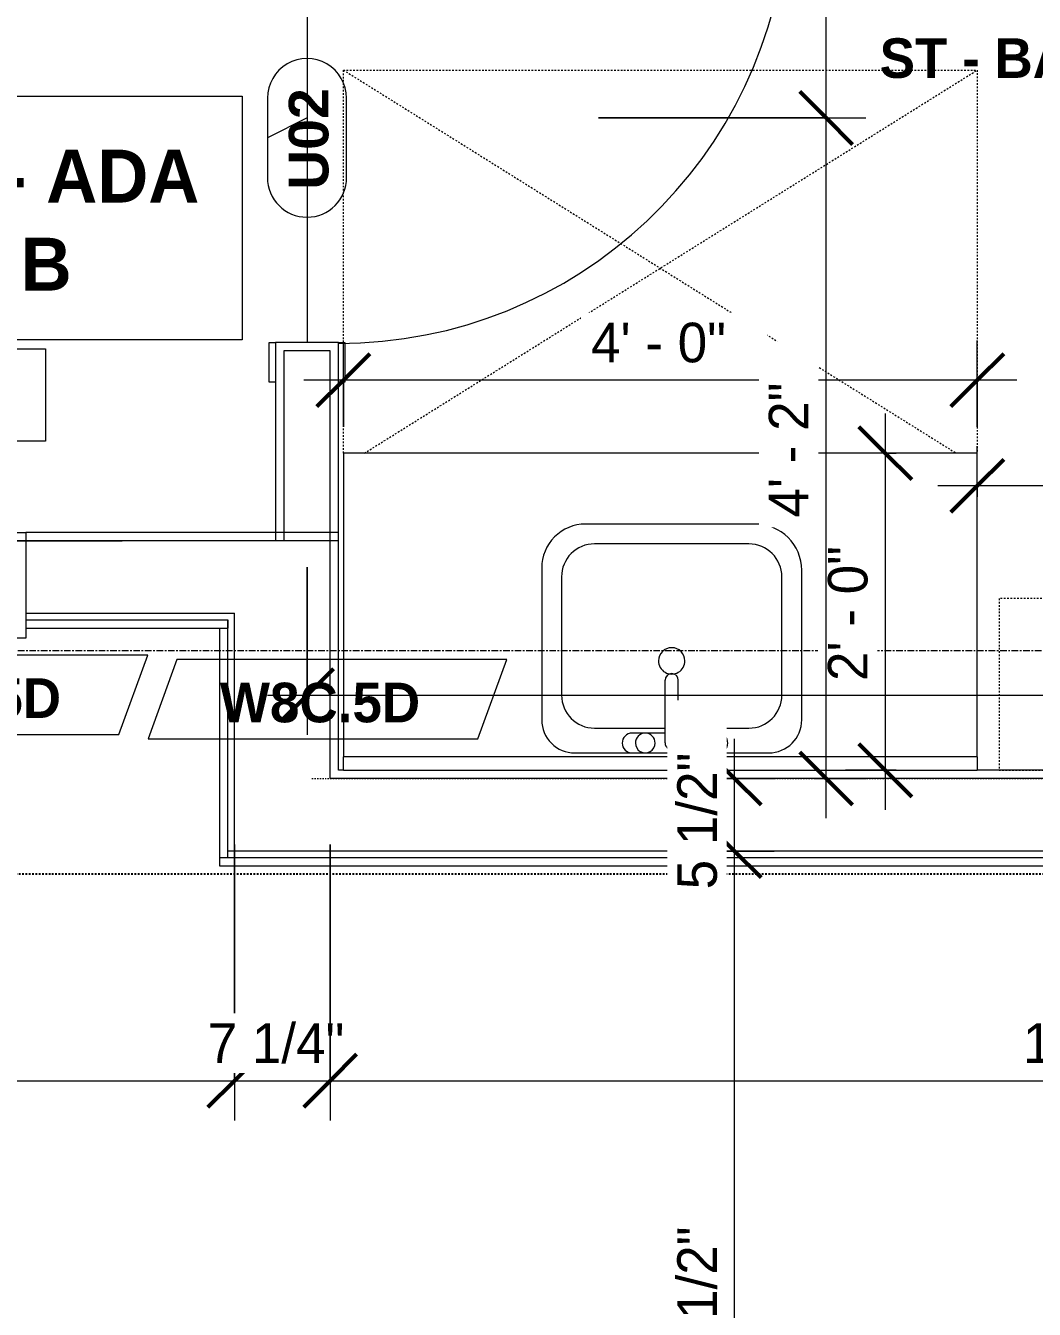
# Model space of a CAD drawing. Header units: inches. Extents: x -4058 to -1781, y 9814 to 12264.
# Drawn here: x -2668.4 to -2592.1, y 10417.4 to 10514.5 of the extents above; entities that cross this region are included whole.
import ezdxf

# ---------------------------------------------------------------- set-up
doc = ezdxf.new("R2010")
doc.units = ezdxf.units.IN
doc.header["$MEASUREMENT"] = 0
for name, pattern in [('Dash', [0.25, 0.125, -0.125]), ('Dash 3_32_', [0.1875, 0.09375, -0.09375]), ('Dash_2_', [0.25, 0.125, -0.125]), ('Grid Line 1_2_', [0.875, 0.5, -0.125, 0.125, -0.125])]:
    doc.linetypes.add(name, pattern=pattern)
for name, color, linetype, lineweight in [('0-1', 7, 'Continuous', 5), ('0-3', 8, 'Continuous', 9), ('A-ANNO-DIMS', 211, 'Continuous', 9), ('A-ANNO-DIMS-32', 211, 'Continuous', 9), ('A-AREA-IDEN', 2, 'Continuous', 9), ('A-DETL-1', 90, 'Dash 3_32_', 9), ('A-DOOR-1', 7, 'Continuous', 9), ('A-DOOR-2', 31, 'Continuous', 9), ('A-DOOR-FRAM-1', 7, 'Continuous', 9), ('A-DOOR-IDEN', 31, 'Continuous', 9), ('A-FLOR-2', 192, 'Continuous', 9), ('A-GENM', 5, 'Continuous', 9), ('A-GENM-2', 147, 'Dash', 9), ('A-WALL-1', 7, 'Continuous', 9), ('A-WALL-2', 113, 'Continuous', 9), ('A-WALL-IDEN', 211, 'Continuous', 9), ('I-WALL-3', 7, 'Continuous', 9), ('P-SANR-FIXT', 6, 'Continuous', 9), ('Q-CASE', 31, 'Continuous', 9), ('Q-CASE-1', 31, 'Dash', 9), ('S-GRID-1', 1, 'Grid Line 1_2_', 9)]:
    doc.layers.add(name, color=color, linetype=linetype, lineweight=lineweight)
doc.layers.add('0-4', color=250, linetype='Dash_2_')
doc.styles.add('Arial_B', font='arialbd.ttf', dxfattribs={"height": 3})
doc.styles.add('Century Gothic', font='ufonts.com_century-gothic.ttf', dxfattribs={"height": 3})
doc.styles.add('Century Gothic_B', font='GOTHICB.TTF', dxfattribs={"height": 3})
doc.styles.add('Century Gothic_B_1', font='GOTHICB.TTF', dxfattribs={"height": 4})
doc.dimstyles.new('MARKETING_DIMENSION', dxfattribs={"dimscale": 12, "dimtxt": 3.132505, "dimasz": 0.333333, "dimexe": 0.25, "dimexo": 0.166667, "dimgap": 0.041667, "dimtad": 1, "dimdec": 4, "dimrnd": 0.0625, "dimzin": 3, "dimdsep": 46, "dimlunit": 4, "dimtxsty": 'Century Gothic', "dimblk1": 'OBLIQUE', "dimblk2": 'OBLIQUE', "dimsah": 1, "dimcen": 0.09, "dimdle": 0.25, "dimazin": 0, "dimtfac": 1, "dimtdec": 4, "dimtix": 1, "dimtmove": 0, "dimatfit": 3, "dimfxl": 1, "dimtvp": 1, "dimtfill": 1, "dimfrac": 2, "dimtolj": 1, "dimtzin": 0, "dimarcsym": 2})
doc.dimstyles.new('THE_DIMENSION_STRING_1', dxfattribs={"dimscale": 12, "dimtxt": 3.132505, "dimasz": 0.333333, "dimexe": 0.25, "dimexo": 0.166667, "dimgap": 0.041667, "dimtad": 1, "dimdec": 4, "dimrnd": 0.0625, "dimzin": 3, "dimdsep": 46, "dimlunit": 4, "dimtxsty": 'Century Gothic', "dimblk1": 'OBLIQUE', "dimblk2": 'OBLIQUE', "dimsah": 1, "dimcen": 0.09, "dimdle": 0.25, "dimazin": 0, "dimtfac": 1, "dimtdec": 4, "dimtix": 1, "dimtmove": 1, "dimatfit": 3, "dimfxl": 1, "dimtvp": 1, "dimtfill": 1, "dimfrac": 2, "dimtolj": 1, "dimtzin": 0, "dimarcsym": 2})
doc.dimstyles.new('THE_DIMENSION_STRING_4', dxfattribs={"dimscale": 12, "dimtxt": 3.132505, "dimasz": 0.333333, "dimexe": 0.25, "dimexo": 0.166667, "dimgap": 0.041667, "dimtad": 1, "dimdec": 4, "dimrnd": 0.0625, "dimzin": 3, "dimdsep": 46, "dimlunit": 4, "dimtxsty": 'Century Gothic', "dimblk1": 'OBLIQUE', "dimblk2": 'OBLIQUE', "dimsah": 1, "dimcen": 0.09, "dimdle": 0.25, "dimazin": 0, "dimtfac": 1, "dimtdec": 4, "dimtix": 1, "dimtmove": 0, "dimatfit": 3, "dimfxl": 1, "dimtvp": 1, "dimtfill": 1, "dimfrac": 2, "dimtolj": 1, "dimtzin": 0, "dimarcsym": 2})
doc.dimstyles.new('THE_DIMENSION_STRING_5', dxfattribs={"dimscale": 12, "dimtxt": 3.132505, "dimasz": 0.333333, "dimexe": 0.25, "dimexo": 0.166667, "dimgap": 0.041667, "dimtad": 1, "dimdec": 4, "dimrnd": 0.0625, "dimzin": 3, "dimdsep": 46, "dimlunit": 4, "dimtxsty": 'Century Gothic', "dimblk1": 'OBLIQUE', "dimblk2": 'OBLIQUE', "dimsah": 1, "dimcen": 0.09, "dimdle": 0.25, "dimazin": 0, "dimtfac": 1, "dimtdec": 4, "dimtix": 1, "dimtmove": 0, "dimatfit": 3, "dimfxl": 1, "dimtvp": 1, "dimtfill": 1, "dimfrac": 2, "dimtolj": 1, "dimtzin": 0, "dimarcsym": 2})

# ---------------------------------------------------------------- blocks, each defined once
blk = doc.blocks.new('HOLLOW METAL - UNIT DOOR-2191977-UNIT PLANS - 2ND FLOOR')
at = {"layer": 'A-DOOR-1'}
for p, q in [((16.25, -3.875), (18, -3.875)), ((16.25, -39.875), (16.25, -3.875)), ((18, -3.875), (18, -39.875)), ((18, -39.875), (16.25, -39.875))]:
    blk.add_line(p, q, dxfattribs=at)
blk.add_arc((18, -3.875), 36, 180, 270, dxfattribs=at)
at = {"layer": 'A-DOOR-FRAM-1'}
for p, q in [((-20, 4.125), (-18, 4.125)), ((-20, -3.875), (-20, 4.125)), ((-18, 4.125), (-18, 2.1875)), ((18, 4.125), (20, 4.125)), ((18, 2.1875), (18, 4.125)), ((20, 4.125), (20, -3.875)), ((-18, 2.1875), (-17.375, 2.1875)), ((-17.375, 2.1875), (-17.375, -1.9375)), ((17.375, 2.1875), (18, 2.1875)), ((17.375, -1.9375), (17.375, 2.1875)), ((-18, -1.9375), (-18, -3.875)), ((-17.375, -1.9375), (-18, -1.9375)), ((18, -1.9375), (17.375, -1.9375)), ((18, -3.875), (18, -1.9375)), ((-18, -3.875), (-20, -3.875)), ((20, -3.875), (18, -3.875))]:
    blk.add_line(p, q, dxfattribs=at)
blk = doc.blocks.new('CTR - 1st Phase - Common Walls_rvt-1-UNIT PLANS - 2ND FLOOR')
at = {"layer": 'A-WALL-1'}
for p, q in [((-2668.411, 10475.539), (-2653.749, 10475.539)), ((-2653.749, 10475.539), (-2652.624, 10475.539)), ((-2652.624, 10475.539), (-2645.374, 10475.539)), ((-2645.374, 10457.539), (-2645.374, 10475.539)), ((-2668.411, 10470.039), (-2653.749, 10470.039)), ((-2653.749, 10470.039), (-2653.124, 10470.039)), ((-2653.124, 10470.039), (-2652.624, 10470.039)), ((-2652.624, 10452.039), (-2652.624, 10470.039)), ((-2668.411, 10469.539), (-2653.749, 10469.539)), ((-2653.749, 10469.539), (-2653.124, 10469.539)), ((-2653.749, 10468.914), (-2653.124, 10468.914)), ((-2653.124, 10469.539), (-2653.124, 10468.914)), ((-2653.124, 10468.914), (-2653.124, 10469.539)), ((-2653.124, 10452.039), (-2653.124, 10468.914)), ((-2644.749, 10457.539), (-2645.374, 10457.539)), ((-2516.936, 10457.539), (-2644.749, 10457.539)), ((-2653.124, 10451.539), (-2653.749, 10451.539)), ((-2652.624, 10452.039), (-2653.124, 10452.039)), ((-2653.124, 10451.539), (-2653.124, 10452.039)), ((-2653.124, 10451.539), (-2653.124, 10452.039)), ((-2644.749, 10451.539), (-2653.124, 10451.539)), ((-2645.374, 10452.039), (-2652.624, 10452.039)), ((-2644.749, 10452.039), (-2645.374, 10452.039)), ((-2509.934, 10452.039), (-2644.749, 10452.039)), ((-2510.434, 10451.539), (-2644.749, 10451.539))]:
    blk.add_line(p, q, dxfattribs=at)
at = {"layer": 'I-WALL-3'}
for p, q in [((-2653.749, 10476.164), (-2668.411, 10476.164)), ((-2645.374, 10476.164), (-2653.749, 10476.164)), ((-2644.749, 10476.164), (-2645.374, 10476.164)), ((-2644.749, 10458.164), (-2644.749, 10476.164)), ((-2668.411, 10468.914), (-2653.749, 10468.914)), ((-2653.749, 10468.914), (-2653.749, 10451.539)), ((-2644.374, 10458.164), (-2644.749, 10458.164)), ((-2556.061, 10458.164), (-2596.374, 10458.164)), ((-2653.749, 10451.539), (-2653.749, 10450.914)), ((-2653.749, 10450.914), (-2644.749, 10450.914)), ((-2644.749, 10450.914), (-2511.059, 10450.914))]:
    blk.add_line(p, q, dxfattribs=at)
at = {"layer": '0-3', "rotation": 180}
blk.add_blockref('HOLLOW METAL - UNIT DOOR-2191977-UNIT PLANS - 2ND FLOOR', (-2688.411, 10472.289), dxfattribs=at)
blk = doc.blocks.new('M_Sink Vanity-Square - 500 x 440mm-1352614-UNIT PLANS - 2ND FLOOR')
at = {"layer": 'P-SANR-FIXT'}
for p, q in [((7.96, 7.092), (-6.725, 7.092)), ((3.618, 7.092), (-2.882, 7.092)), ((0.118, 6.329), (0.118, 1.59)), ((1.118, 6.329), (1.118, 1.59)), ((0.118, 5.217), (-5.225, 5.217)), ((-2.882, 5.592), (0.118, 5.592)), ((1.118, 5.592), (3.618, 5.592)), ((6.46, 5.217), (1.118, 5.217)), ((-9.225, 4.592), (-9.225, -6.73)), ((10.46, -6.91), (10.46, 4.592)), ((-7.725, 2.717), (-7.725, -6.23)), ((8.96, -6.23), (8.96, 2.717)), ((-5.225, -8.73), (6.46, -8.73)), ((-5.725, -10.23), (7.139, -10.23))]:
    blk.add_line(p, q, dxfattribs=at)
for centre, radius, start, end in [((-6.725, 4.592), 2.5, 90, 180), ((-2.882, 6.342), 0.75, 90, 270), ((-1.882, 6.342), 0.75, 360, 180), ((0.618, 6.329), 0.5, 360, 180), ((2.618, 6.342), 0.75, 360, 180), ((3.618, 6.342), 0.75, 270, 90), ((7.96, 4.592), 2.5, 360, 90), ((-1.882, 6.342), 0.75, 180, 0), ((2.618, 6.342), 0.75, 180, 360), ((-5.225, 2.717), 2.5, 90, 180), ((6.46, 2.717), 2.5, 0, 90), ((0.618, 0.125), 1, 360, 180), ((0.618, 1.59), 0.5, 180, 0), ((0.618, 0.125), 1, 180, 0), ((-5.725, -6.73), 3.5, 180, 270), ((-5.225, -6.23), 2.5, 180, 270), ((6.46, -6.23), 2.5, 270, 0), ((7.139, -6.91), 3.321, 270, 0)]:
    blk.add_arc(centre, radius, start, end, dxfattribs=at)
blk = doc.blocks.new('Bath Vanity - Bath Vanity 48_-V38-UNIT PLANS - 2ND FLOOR')
at = {"layer": 'Q-CASE'}
for p, q in [((-23.262, -1.005), (-23.262, -24)), ((24.738, -24), (24.738, -1.005)), ((-23.262, -24), (24.738, -24))]:
    blk.add_line(p, q, dxfattribs=at)
blk = doc.blocks.new('ADA Clearances - 30_x48_-V40-UNIT PLANS - 2ND FLOOR')
at = {"layer": 'A-GENM-2'}
for p, q in [((15, 24), (-14.005, -22.407)), ((-14.005, 24), (-8.63, 24)), ((-5.63, 24), (15, 24)), ((15, 24), (15, -24)), ((-14.005, 22.407), (15, -24)), ((15, -24), (-14.005, -24))]:
    blk.add_line(p, q, dxfattribs=at)
blk = doc.blocks.new('BATHROOM MIRROR - BATHROOM MIRROR 48_-3124766-UNIT PLANS - 2ND FLOOR')
at = {"layer": 'Q-CASE'}
for p, q in [((24.738, 24), (-23.262, 24)), ((-23.262, 23), (-23.262, 24)), ((24.738, 24), (24.738, 23)), ((-23.262, 23), (24.738, 23))]:
    blk.add_line(p, q, dxfattribs=at)
blk = doc.blocks.new('300 Series Wall Hung Cabinet_326 - 30_-2909952-UNIT PLANS - 2ND FLOOR')
at = {"layer": 'Q-CASE'}
for p, q in [((-2.5, -13.188), (-2.012, -13.188)), ((-2.5, -13.188), (-2.5, -14.687)), ((-2.012, -14.687), (-2.012, -13.188)), ((2, -13.188), (2.488, -13.188)), ((2, -13.188), (2, -14.687)), ((2.488, -14.687), (2.488, -13.188)), ((-2.5, -14.687), (-2.012, -14.687)), ((2, -14.687), (2.488, -14.687))]:
    blk.add_line(p, q, dxfattribs=at)
at = {"layer": 'Q-CASE-1'}
for p, q in [((15, -0.188), (-15, -0.188)), ((-15, -0.188), (-15, -13.188)), ((15, -13.188), (15, -0.188)), ((-15, -13.188), (15, -13.188))]:
    blk.add_line(p, q, dxfattribs=at)
blk = doc.blocks.new('SWING - SINGLE - FLUSH - SWING - FLUSH - 2-10 x 6-8 - PRIVACY-4202132-UNIT PLANS - 2ND FLOOR')
at = {"layer": 'A-DOOR-2'}
for p, q in [((-20, 2.375), (-20, 2.875)), ((-20, 2.875), (-17, 2.875)), ((-17, 2.375), (-20, 2.375)), ((-17, 2.875), (-17, 2.375)), ((17, 2.375), (17, 2.875)), ((17, 2.875), (20, 2.875)), ((20, 2.375), (17, 2.375)), ((20, 2.875), (20, 2.375)), ((-20, -2.375), (-17, -2.375)), ((-20, -2.875), (-20, -2.375)), ((-17, -2.875), (-20, -2.875)), ((-17, -2.375), (-17, -2.875)), ((15, -2.375), (15, -36.383)), ((17, -2.375), (15, -2.375)), ((17, -2.375), (17, -36.383)), ((17, -2.375), (20, -2.375)), ((17, -2.875), (17, -2.375)), ((20, -2.875), (17, -2.875)), ((20, -2.375), (20, -2.875)), ((17, -36.383), (15, -36.383))]:
    blk.add_line(p, q, dxfattribs=at)
blk.add_arc((17, -2.375), 34.067, 180, 266.63431, dxfattribs=at)
blk = doc.blocks.new('Wall Tag - Arch Wall-3956453-UNIT PLANS - 2ND FLOOR')
at = {"layer": 'A-WALL-IDEN'}
for p, q in [((-0.3561, 0.0937), (-0.4244, -0.0937)), ((0.4244, 0.0937), (-0.3561, 0.0937)), ((0.3561, -0.0937), (0.4244, 0.0937)), ((-0.4244, -0.0937), (0.3561, -0.0937))]:
    blk.add_line(p, q, dxfattribs=at)
blk = doc.blocks.new('DIMBLOCK1029-UNIT PLANS - 2ND FLOOR')
at = {"layer": 'A-ANNO-DIMS-32'}
for p, q in [((-2711.724, 10470.539), (-2711.724, 10431.659)), ((-2711.724, 10434.659), (-2711.724, 10470.539)), ((-2652.624, 10452.539), (-2652.624, 10431.659)), ((-2652.624, 10434.659), (-2652.624, 10452.539)), ((-2711.724, 10434.659), (-2652.624, 10434.659))]:
    blk.add_line(p, q, dxfattribs=at)
at = {"layer": 'A-ANNO-DIMS-32', "lineweight": 50}
for p, q in [((-2711.724, 10434.659), (-2709.724, 10436.659)), ((-2652.624, 10434.659), (-2650.624, 10436.659)), ((-2711.724, 10434.659), (-2713.724, 10432.659)), ((-2652.624, 10434.659), (-2654.624, 10432.659))]:
    blk.add_line(p, q, dxfattribs=at)
at = {"layer": 'A-ANNO-DIMS-32', "color": 0, "insert": (-2692.417, 10439.004), "char_height": 3, "width": 24.5827, "attachment_point": 1, "line_spacing_factor": 0.984502, "style": 'Century Gothic', "bg_fill": 3, "box_fill_scale": 1.25, "bg_fill_color": 256, "bg_fill_true_color": 13158600, "bg_fill_transparency": 0}
blk.add_mtext('4\' - 11 1/8"', dxfattribs=at)
blk = doc.blocks.new('_Oblique')
at = {"color": 0, "linetype": 'ByBlock', "lineweight": -2}
blk.add_line((-0.5, -0.5), (0.5, 0.5), dxfattribs=at)
blk = doc.blocks.new('DIMBLOCK1030-UNIT PLANS - 2ND FLOOR')
at = {"layer": 'A-ANNO-DIMS-32'}
for p, q in [((-2652.624, 10452.539), (-2652.624, 10431.659)), ((-2652.624, 10434.659), (-2652.624, 10452.539)), ((-2645.374, 10452.539), (-2645.374, 10431.659)), ((-2645.374, 10434.659), (-2645.374, 10452.539)), ((-2652.624, 10434.659), (-2645.374, 10434.659))]:
    blk.add_line(p, q, dxfattribs=at)
at = {"layer": 'A-ANNO-DIMS-32', "lineweight": 50}
for p, q in [((-2652.624, 10434.659), (-2650.624, 10436.659)), ((-2645.374, 10434.659), (-2643.374, 10436.659)), ((-2652.624, 10434.659), (-2654.624, 10432.659)), ((-2645.374, 10434.659), (-2647.374, 10432.659))]:
    blk.add_line(p, q, dxfattribs=at)
at = {"layer": 'A-ANNO-DIMS-32', "color": 0, "insert": (-2654.642, 10439.004), "char_height": 3, "width": 13.54435, "attachment_point": 1, "line_spacing_factor": 0.984502, "style": 'Century Gothic', "bg_fill": 3, "box_fill_scale": 1.25, "bg_fill_color": 256, "bg_fill_true_color": 13158600, "bg_fill_transparency": 0}
blk.add_mtext('7 1/4"', dxfattribs=at)
blk = doc.blocks.new('DIMBLOCK1031-UNIT PLANS - 2ND FLOOR')
at = {"layer": 'A-ANNO-DIMS-32'}
for p, q in [((-2645.374, 10452.539), (-2645.374, 10431.659)), ((-2645.374, 10434.659), (-2645.374, 10452.539)), ((-2515.311, 10452.539), (-2515.311, 10431.659)), ((-2515.311, 10434.659), (-2515.311, 10452.539)), ((-2645.374, 10434.659), (-2515.311, 10434.659))]:
    blk.add_line(p, q, dxfattribs=at)
at = {"layer": 'A-ANNO-DIMS-32', "lineweight": 50}
for p, q in [((-2645.374, 10434.659), (-2643.374, 10436.659)), ((-2515.311, 10434.659), (-2513.311, 10436.659)), ((-2645.374, 10434.659), (-2647.374, 10432.659)), ((-2515.311, 10434.659), (-2517.311, 10432.659))]:
    blk.add_line(p, q, dxfattribs=at)
at = {"layer": 'A-ANNO-DIMS-32', "color": 0, "insert": (-2592.922, 10439.004), "char_height": 3, "width": 30.19138, "attachment_point": 1, "line_spacing_factor": 0.984502, "style": 'Century Gothic', "bg_fill": 3, "box_fill_scale": 1.25, "bg_fill_color": 256, "bg_fill_true_color": 13158600, "bg_fill_transparency": 0}
blk.add_mtext('10\' - 10 1/16"', dxfattribs=at)
blk = doc.blocks.new('DIMBLOCK1050-UNIT PLANS - 2ND FLOOR')
at = {"layer": 'A-ANNO-DIMS-32', "lineweight": 50}
for p, q in [((-2614.746, 10452.039), (-2616.746, 10454.039)), ((-2614.746, 10452.039), (-2612.746, 10450.039)), ((-2614.746, 10379.539), (-2616.746, 10381.539)), ((-2614.746, 10379.539), (-2612.746, 10377.539))]:
    blk.add_line(p, q, dxfattribs=at)
at = {"layer": 'A-ANNO-DIMS-32'}
for p, q in [((-2615.574, 10452.039), (-2611.746, 10452.039)), ((-2614.746, 10452.039), (-2615.574, 10452.039)), ((-2614.746, 10379.539), (-2614.746, 10452.039)), ((-2635.811, 10379.539), (-2611.746, 10379.539)), ((-2614.746, 10379.539), (-2635.811, 10379.539))]:
    blk.add_line(p, q, dxfattribs=at)
at = {"layer": 'A-ANNO-DIMS-32', "color": 0, "insert": (-2619.091, 10406.715), "char_height": 3, "width": 21.77837, "attachment_point": 1, "rotation": 90, "line_spacing_factor": 0.984502, "style": 'Century Gothic', "bg_fill": 3, "box_fill_scale": 1.25, "bg_fill_color": 256, "bg_fill_true_color": 13158600, "bg_fill_transparency": 0}
blk.add_mtext('6\' - 0 1/2"', dxfattribs=at)
blk = doc.blocks.new('DIMBLOCK1051-UNIT PLANS - 2ND FLOOR')
at = {"layer": 'A-ANNO-DIMS-32'}
for p, q in [((-2614.746, 10452.039), (-2614.746, 10460.539)), ((-2615.574, 10457.539), (-2611.746, 10457.539)), ((-2614.746, 10457.539), (-2615.574, 10457.539)), ((-2615.574, 10452.039), (-2611.746, 10452.039)), ((-2614.746, 10452.039), (-2615.574, 10452.039))]:
    blk.add_line(p, q, dxfattribs=at)
at = {"layer": 'A-ANNO-DIMS-32', "lineweight": 50}
for p, q in [((-2614.746, 10457.539), (-2616.746, 10459.539)), ((-2614.746, 10457.539), (-2612.746, 10455.539)), ((-2614.746, 10452.039), (-2616.746, 10454.039)), ((-2614.746, 10452.039), (-2612.746, 10450.039))]:
    blk.add_line(p, q, dxfattribs=at)
at = {"layer": 'A-ANNO-DIMS-32', "color": 0, "insert": (-2619.091, 10449.146), "char_height": 3, "width": 13.54435, "attachment_point": 1, "rotation": 90, "line_spacing_factor": 0.984502, "style": 'Century Gothic', "bg_fill": 3, "box_fill_scale": 1.25, "bg_fill_color": 256, "bg_fill_true_color": 13158600, "bg_fill_transparency": 0}
blk.add_mtext('5 1/2"', dxfattribs=at)
blk = doc.blocks.new('DIMBLOCK1326-UNIT PLANS - 2ND FLOOR')
at = {"layer": 'A-ANNO-DIMS-32'}
for p, q in [((-2644.374, 10484.16), (-2644.374, 10490.693)), ((-2596.374, 10484.16), (-2596.374, 10490.693)), ((-2593.374, 10487.693), (-2647.374, 10487.693)), ((-2644.374, 10487.693), (-2644.374, 10484.16)), ((-2596.374, 10487.693), (-2596.374, 10484.16))]:
    blk.add_line(p, q, dxfattribs=at)
at = {"layer": 'A-ANNO-DIMS-32', "lineweight": 50}
for p, q in [((-2644.374, 10487.693), (-2642.374, 10489.693)), ((-2596.374, 10487.693), (-2594.374, 10489.693)), ((-2644.374, 10487.693), (-2646.374, 10485.693)), ((-2596.374, 10487.693), (-2598.374, 10485.693))]:
    blk.add_line(p, q, dxfattribs=at)
at = {"layer": 'A-ANNO-DIMS-32', "color": 0, "insert": (-2625.619, 10492.038), "char_height": 3, "width": 12.58969, "attachment_point": 1, "line_spacing_factor": 0.984502, "style": 'Century Gothic', "bg_fill": 3, "box_fill_scale": 1.25, "bg_fill_color": 256, "bg_fill_true_color": 13158600, "bg_fill_transparency": 0}
blk.add_mtext('4\' - 0"', dxfattribs=at)
blk = doc.blocks.new('DIMBLOCK1327-UNIT PLANS - 2ND FLOOR')
at = {"layer": 'A-ANNO-DIMS-32'}
for p, q in [((-2603.342, 10485.16), (-2603.342, 10455.16)), ((-2602.514, 10482.16), (-2606.342, 10482.16)), ((-2603.342, 10482.16), (-2602.514, 10482.16)), ((-2602.514, 10458.16), (-2606.342, 10458.16)), ((-2603.342, 10458.16), (-2602.514, 10458.16))]:
    blk.add_line(p, q, dxfattribs=at)
at = {"layer": 'A-ANNO-DIMS-32', "lineweight": 50}
for p, q in [((-2603.342, 10482.16), (-2605.342, 10484.16)), ((-2603.342, 10482.16), (-2601.342, 10480.16)), ((-2603.342, 10458.16), (-2605.342, 10460.16)), ((-2603.342, 10458.16), (-2601.342, 10456.16))]:
    blk.add_line(p, q, dxfattribs=at)
at = {"layer": 'A-ANNO-DIMS-32', "color": 0, "insert": (-2607.688, 10464.914), "char_height": 3, "width": 12.58969, "attachment_point": 1, "rotation": 90, "line_spacing_factor": 0.984502, "style": 'Century Gothic', "bg_fill": 3, "box_fill_scale": 1.25, "bg_fill_color": 256, "bg_fill_true_color": 13158600, "bg_fill_transparency": 0}
blk.add_mtext('2\' - 0"', dxfattribs=at)
blk = doc.blocks.new('DIMBLOCK1328-UNIT PLANS - 2ND FLOOR')
at = {"layer": 'A-ANNO-DIMS-32'}
for p, q in [((-2596.374, 10478.865), (-2596.374, 10482.693)), ((-2560.186, 10478.865), (-2560.186, 10482.693)), ((-2557.186, 10479.693), (-2599.374, 10479.693)), ((-2596.374, 10479.693), (-2596.374, 10478.865)), ((-2560.186, 10479.693), (-2560.186, 10478.865))]:
    blk.add_line(p, q, dxfattribs=at)
at = {"layer": 'A-ANNO-DIMS-32', "lineweight": 50}
for p, q in [((-2596.374, 10479.693), (-2594.374, 10481.693)), ((-2560.186, 10479.693), (-2558.186, 10481.693)), ((-2596.374, 10479.693), (-2598.374, 10477.693)), ((-2560.186, 10479.693), (-2562.186, 10477.693))]:
    blk.add_line(p, q, dxfattribs=at)
at = {"layer": 'A-ANNO-DIMS-32', "color": 0, "char_height": 3, "attachment_point": 1, "line_spacing_factor": 0.984502, "style": 'Century Gothic', "bg_fill": 3, "box_fill_scale": 1.25, "bg_fill_color": 256, "bg_fill_true_color": 13158600, "bg_fill_transparency": 0}
for s, insert, width in [('3\' - 0 3/16"', (-2588.523, 10484.038), 24.5827), ('33" MIN', (-2585.788, 10478.116), 18.01936)]:
    blk.add_mtext(s, dxfattribs=dict(at, insert=insert, width=width))
blk = doc.blocks.new('DIMBLOCK1344-UNIT PLANS - 2ND FLOOR')
at = {"layer": 'A-ANNO-DIMS-32', "lineweight": 50}
for p, q in [((-2607.816, 10507.535), (-2609.816, 10509.535)), ((-2607.816, 10507.535), (-2605.816, 10505.535)), ((-2607.816, 10457.535), (-2609.816, 10459.535)), ((-2607.816, 10457.535), (-2605.816, 10455.535))]:
    blk.add_line(p, q, dxfattribs=at)
at = {"layer": 'A-ANNO-DIMS-32'}
for p, q in [((-2625.063, 10507.535), (-2604.816, 10507.535)), ((-2607.816, 10507.535), (-2625.063, 10507.535)), ((-2607.816, 10454.535), (-2607.816, 10507.535)), ((-2608.644, 10457.535), (-2604.816, 10457.535)), ((-2607.816, 10457.535), (-2608.644, 10457.535))]:
    blk.add_line(p, q, dxfattribs=at)
at = {"layer": 'A-ANNO-DIMS-32', "color": 0, "insert": (-2612.161, 10477.289), "char_height": 3, "width": 12.58969, "attachment_point": 1, "rotation": 90, "line_spacing_factor": 0.984502, "style": 'Century Gothic', "bg_fill": 3, "box_fill_scale": 1.25, "bg_fill_color": 256, "bg_fill_true_color": 13158600, "bg_fill_transparency": 0}
blk.add_mtext('4\' - 2"', dxfattribs=at)
blk = doc.blocks.new('DIMBLOCK1345-UNIT PLANS - 2ND FLOOR')
at = {"layer": 'A-ANNO-DIMS-32', "lineweight": 50}
for p, q in [((-2607.816, 10530.535), (-2609.816, 10532.535)), ((-2607.816, 10530.535), (-2605.816, 10528.535)), ((-2607.816, 10507.535), (-2609.816, 10509.535)), ((-2607.816, 10507.535), (-2605.816, 10505.535))]:
    blk.add_line(p, q, dxfattribs=at)
at = {"layer": 'A-ANNO-DIMS-32'}
for p, q in [((-2608.644, 10530.535), (-2604.816, 10530.535)), ((-2607.816, 10530.535), (-2608.644, 10530.535)), ((-2607.816, 10507.535), (-2607.816, 10530.535)), ((-2625.063, 10507.535), (-2604.816, 10507.535)), ((-2607.816, 10507.535), (-2625.063, 10507.535))]:
    blk.add_line(p, q, dxfattribs=at)
blk.add_ellipse((-2607.816, 10523.611), major_axis=(17.621, 0), ratio=0.259687, start_param=3.141593, end_param=4.712389, dxfattribs=at)
at = {"layer": 'A-ANNO-DIMS-32', "color": 0, "insert": (-2626.82, 10523.611), "char_height": 3, "width": 15.39402, "attachment_point": 1, "rotation": 90, "line_spacing_factor": 0.984502, "style": 'Century Gothic', "bg_fill": 3, "box_fill_scale": 1.25, "bg_fill_color": 256, "bg_fill_true_color": 13158600, "bg_fill_transparency": 0}
blk.add_mtext('1\' - 11"', dxfattribs=at)
blk = doc.blocks.new('Door Tag - Type Mark-2601225-UNIT PLANS - 2ND FLOOR')
at = {"layer": 'A-DOOR-IDEN'}
for p, q in [((0.09375, 0.09375), (-0.09375, 0.09375)), ((-0.09375, -0.09375), (0.09375, -0.09375))]:
    blk.add_line(p, q, dxfattribs=at)
for centre, start, end in [((-0.09375, 0), 90, 270), ((0.09375, 0), 270, 90)]:
    blk.add_arc(centre, 0.09375, start, end, dxfattribs=at)
blk = doc.blocks.new('DIMBLOCK1355-UNIT PLANS - 2ND FLOOR')
at = {"layer": 'A-ANNO-DIMS-32'}
for p, q in [((-2676.549, 10472.535), (-2676.549, 10579.535)), ((-2672.124, 10576.535), (-2679.549, 10576.535)), ((-2676.549, 10576.535), (-2672.124, 10576.535)), ((-2661.124, 10475.535), (-2679.549, 10475.535)), ((-2676.549, 10475.535), (-2661.124, 10475.535))]:
    blk.add_line(p, q, dxfattribs=at)
at = {"layer": 'A-ANNO-DIMS-32', "lineweight": 50}
for p, q in [((-2676.549, 10576.535), (-2678.549, 10578.535)), ((-2676.549, 10576.535), (-2674.549, 10574.535)), ((-2676.549, 10475.535), (-2678.549, 10477.535)), ((-2676.549, 10475.535), (-2674.549, 10473.535))]:
    blk.add_line(p, q, dxfattribs=at)
at = {"layer": 'A-ANNO-DIMS-32', "color": 0, "insert": (-2680.895, 10520.789), "char_height": 3, "width": 12.58969, "attachment_point": 1, "rotation": 90, "line_spacing_factor": 0.984502, "style": 'Century Gothic', "bg_fill": 3, "box_fill_scale": 1.25, "bg_fill_color": 256, "bg_fill_true_color": 13158600, "bg_fill_transparency": 0}
blk.add_mtext('8\' - 5"', dxfattribs=at)
blk = doc.blocks.new('DIMBLOCK1475-UNIT PLANS - 2ND FLOOR')
at = {"layer": 'A-ANNO-DIMS-32'}
for p, q in [((-2647.124, 10473.539), (-2647.124, 10460.844)), ((-2647.124, 10463.844), (-2647.124, 10473.539)), ((-2513.124, 10464.672), (-2513.124, 10460.844)), ((-2513.124, 10463.844), (-2513.124, 10464.672)), ((-2650.124, 10463.844), (-2510.124, 10463.844))]:
    blk.add_line(p, q, dxfattribs=at)
at = {"layer": 'A-ANNO-DIMS-32', "lineweight": 50}
for p, q in [((-2647.124, 10463.844), (-2645.124, 10465.844)), ((-2513.124, 10463.844), (-2511.124, 10465.844)), ((-2647.124, 10463.844), (-2649.124, 10461.844)), ((-2513.124, 10463.844), (-2515.124, 10461.844))]:
    blk.add_line(p, q, dxfattribs=at)
at = {"layer": 'A-ANNO-DIMS-32', "color": 0, "insert": (-2586.538, 10468.189), "char_height": 3, "width": 15.39402, "attachment_point": 1, "line_spacing_factor": 0.984502, "style": 'Century Gothic', "bg_fill": 3, "box_fill_scale": 1.25, "bg_fill_color": 256, "bg_fill_true_color": 13158600, "bg_fill_transparency": 0}
blk.add_mtext('11\' - 2"', dxfattribs=at)

msp = doc.modelspace()

# ---------------------------------------------------------------- linework, layer by layer
at = {"layer": '0-4'}
msp.add_line((-2508.55861, 10450.28963), (-2719.30023, 10450.28963), dxfattribs=at)
at = {"layer": 'A-AREA-IDEN', "flags": 128}
for points in [[(-2699.73703, 10509.19392), (-2652.03435, 10509.19392), (-2652.03435, 10490.74479), (-2699.73703, 10490.74479)], [(-2684.84789, 10490.06842), (-2666.92348, 10490.06842), (-2666.92348, 10483.06685), (-2684.84789, 10483.06685)]]:
    msp.add_lwpolyline(points, close=True, dxfattribs=at)
at = {"layer": 'A-DETL-1'}
for p, q in [((-2653.12374, 10475.53481), (-2659.12374, 10475.53481)), ((-2646.76194, 10457.53481), (-2519.08929, 10457.53481))]:
    msp.add_line(p, q, dxfattribs=at)
at = {"layer": 'A-DOOR-IDEN'}
msp.add_line((-2647.12374, 10507.53481), (-2650.12374, 10506.02796), dxfattribs=at)
at = {"layer": 'A-FLOR-2'}
msp.add_line((-2647.12374, 10524.53481), (-2647.12374, 10490.53481), dxfattribs=at)
at = {"layer": 'A-WALL-2'}
for p, q in [((-2644.74874, 10490.53481), (-2649.49874, 10490.53481)), ((-2649.49874, 10490.53481), (-2649.49874, 10475.5394)), ((-2644.74874, 10475.5394), (-2644.74874, 10490.53481)), ((-2645.37374, 10489.90981), (-2648.87374, 10489.90981)), ((-2648.87374, 10489.90981), (-2648.87374, 10475.5394)), ((-2645.37374, 10475.5394), (-2645.37374, 10489.90981)), ((-2649.49874, 10475.5394), (-2644.74874, 10475.5394))]:
    msp.add_line(p, q, dxfattribs=at)

# ---------------------------------------------------------------- block references
at = {"layer": '0-1'}
msp.add_blockref('CTR - 1st Phase - Common Walls_rvt-1-UNIT PLANS - 2ND FLOOR', (0, 0), dxfattribs=at)
at = {"layer": 'A-DOOR-2', "rotation": 89.99999999996668}
msp.add_blockref('SWING - SINGLE - FLUSH - SWING - FLUSH - 2-10 x 6-8 - PRIVACY-4202132-UNIT PLANS - 2ND FLOOR', (-2647.12374, 10507.53481), dxfattribs=at)
at = {"layer": 'A-DOOR-IDEN', "xscale": 31.99999999999999, "yscale": 31.99999999999999, "zscale": 31.99999999999999, "rotation": 89.99999999999955}
msp.add_blockref('Door Tag - Type Mark-2601225-UNIT PLANS - 2ND FLOOR', (-2647.12374, 10506.02796), dxfattribs=at)
at = {"layer": 'A-GENM', "rotation": 90.00000000006203}
msp.add_blockref('ADA Clearances - 30_x48_-V40-UNIT PLANS - 2ND FLOOR', (-2620.37374, 10496.1644), dxfattribs=at)
at = {"layer": 'A-WALL-IDEN', "xscale": 31.99999999999999, "yscale": 31.99999999999999, "zscale": 31.99999999999999}
for p in [(-2672.76749, 10463.87138), (-2645.58072, 10463.5394)]:
    msp.add_blockref('Wall Tag - Arch Wall-3956453-UNIT PLANS - 2ND FLOOR', p, dxfattribs=at)
at = {"layer": 'P-SANR-FIXT', "rotation": 180}
msp.add_blockref('M_Sink Vanity-Square - 500 x 440mm-1352614-UNIT PLANS - 2ND FLOOR', (-2618.89425, 10466.56355), dxfattribs=at)
at = {"layer": 'Q-CASE', "rotation": 180}
for name, p in [('Bath Vanity - Bath Vanity 48_-V38-UNIT PLANS - 2ND FLOOR', (-2619.63603, 10458.15981)), ('300 Series Wall Hung Cabinet_326 - 30_-2909952-UNIT PLANS - 2ND FLOOR', (-2579.72944, 10457.9769)), ('BATHROOM MIRROR - BATHROOM MIRROR 48_-3124766-UNIT PLANS - 2ND FLOOR', (-2619.63603, 10482.1644))]:
    msp.add_blockref(name, p, dxfattribs=at)

# ---------------------------------------------------------------- texts
at = {"layer": 'A-AREA-IDEN', "attachment_point": 1}
for s, insert, char_height, width, style in [('ST - BATH - OPTION A', (-2603.76483, 10513.565), 3, 51.51, 'Century Gothic_B'), ('STUDIO A - ADA', (-2697.17703, 10505.13392), 4, 51.51, 'Century Gothic_B_1'), ('TYPE B', (-2684.26036, 10498.46725), 4, 20.301, 'Century Gothic_B_1')]:
    msp.add_mtext(s, dxfattribs=dict(at, insert=insert, char_height=char_height, width=width, style=style))
at = {"layer": 'A-DOOR-IDEN', "insert": (-2648.50359, 10502.09608), "char_height": 3, "width": 9.393, "attachment_point": 1, "rotation": 90, "style": 'Arial_B'}
msp.add_mtext('U02', dxfattribs=at)
at = {"layer": 'A-WALL-IDEN', "char_height": 3, "width": 19.594, "attachment_point": 1, "style": 'Century Gothic_B'}
for s, insert in [('W6C.5D', (-2680.90309, 10465.11891)), ('W8C.5D', (-2653.71633, 10464.78693))]:
    msp.add_mtext(s, dxfattribs=dict(at, insert=insert))

# ---------------------------------------------------------------- next in the draw order: dimensions: what is measured, and where the dimension line sits
at = {"layer": 'A-ANNO-DIMS'}
for base, p1, p2, dimstyle, override, picture, middle in [((-2644.37374, 10487.69302), (-2596.37374, 10482.15981), (-2644.37374, 10482.15981), 'THE_DIMENSION_STRING_5', {"dimpost": '<>', "dimfxl": 48}, 'DIMBLOCK1326-UNIT PLANS - 2ND FLOOR', (-2620.37374, 10489.76848)), ((-2652.62374, 10434.65899), (-2711.72374, 10472.5394), (-2652.62374, 10454.5394), 'THE_DIMENSION_STRING_4', {"dimpost": '<>', "dimfxl": 61.780337}, 'DIMBLOCK1029-UNIT PLANS - 2ND FLOOR', (-2682.17374, 10436.90066))]:
    dim = msp.add_linear_dim(base=base, p1=p1, p2=p2, dimstyle=dimstyle, override=override, dxfattribs=at)
    dim.commit()
    dim.dimension.update_dxf_attribs({"geometry": picture, "text_midpoint": middle})

# ---------------------------------------------------------------- next in the draw order: linework, layer by layer
at = {"layer": 'S-GRID-1'}
msp.add_line((-1781.27288, 10467.1894), (-4041.7795, 10467.1894), dxfattribs=at)

# ---------------------------------------------------------------- next in the draw order: dimensions: what is measured, and where the dimension line sits
at = {"layer": 'A-ANNO-DIMS'}
dim = msp.add_linear_dim(base=(-2676.54923, 10576.53481), p1=(-2659.12374, 10475.53481), p2=(-2670.12374, 10576.53481), angle=90, dimstyle='THE_DIMENSION_STRING_5', override={"dimpost": '<>', "dimfxl": 101.597244}, dxfattribs=at)
dim.commit()
dim.dimension.update_dxf_attribs({"geometry": 'DIMBLOCK1355-UNIT PLANS - 2ND FLOOR', "text_midpoint": (-2678.62468, 10526.03481)})
dim = msp.add_linear_dim(base=(-2596.37374, 10479.69302), p1=(-2560.18624, 10476.86459), p2=(-2596.37374, 10476.86459), text='<>\\X33" MIN', dimstyle='THE_DIMENSION_STRING_5', override={"dimpost": '<>', "dimfxl": 36.1875}, dxfattribs=at)
dim.commit()
dim.dimension.update_dxf_attribs({"geometry": 'DIMBLOCK1328-UNIT PLANS - 2ND FLOOR', "text_midpoint": (-2578.27999, 10479.69302)})
dim = msp.add_linear_dim(base=(-2645.37374, 10434.65899), p1=(-2652.62374, 10454.5394), p2=(-2645.37374, 10454.5394), dimstyle='THE_DIMENSION_STRING_4', override={"dimpost": '<>', "dimfxl": 7.25}, dxfattribs=at)
dim.commit()
dim.dimension.update_dxf_attribs({"geometry": 'DIMBLOCK1030-UNIT PLANS - 2ND FLOOR', "text_midpoint": (-2648.99874, 10436.90066)})

# ---------------------------------------------------------------- next in the draw order: dimensions: what is measured, and where the dimension line sits
dim = msp.add_linear_dim(base=(-2603.34243, 10458.15981), p1=(-2600.51401, 10482.15981), p2=(-2600.51401, 10458.15981), angle=90, dimstyle='THE_DIMENSION_STRING_5', override={"dimpost": '<>', "dimfxl": 24}, dxfattribs=at)
dim.commit()
dim.dimension.update_dxf_attribs({"geometry": 'DIMBLOCK1327-UNIT PLANS - 2ND FLOOR', "text_midpoint": (-2605.41789, 10470.15981)})
dim = msp.add_linear_dim(base=(-2515.31124, 10434.65899), p1=(-2645.37374, 10454.5394), p2=(-2515.31124, 10454.5394), dimstyle='THE_DIMENSION_STRING_4', override={"dimpost": '<>', "dimfxl": 130.0625}, dxfattribs=at)
dim.commit()
dim.dimension.update_dxf_attribs({"geometry": 'DIMBLOCK1031-UNIT PLANS - 2ND FLOOR', "text_midpoint": (-2580.34249, 10436.90066)})

# ---------------------------------------------------------------- next in the draw order: dimensions: what is measured, and where the dimension line sits
dim = msp.add_linear_dim(base=(-2614.74587, 10452.0394), p1=(-2637.81124, 10379.5394), p2=(-2617.5743, 10452.0394), angle=90, dimstyle='THE_DIMENSION_STRING_4', override={"dimpost": '<>', "dimfxl": 75.2714}, dxfattribs=at)
dim.commit()
dim.dimension.update_dxf_attribs({"geometry": 'DIMBLOCK1050-UNIT PLANS - 2ND FLOOR', "text_midpoint": (-2616.98754, 10415.7894)})

# ---------------------------------------------------------------- next in the draw order: dimensions: what is measured, and where the dimension line sits
dim = msp.add_linear_dim(base=(-2614.74587, 10457.5394), p1=(-2617.5743, 10452.0394), p2=(-2617.5743, 10457.5394), angle=90, dimstyle='THE_DIMENSION_STRING_4', override={"dimpost": '<>', "dimfxl": 5.5}, dxfattribs=at)
dim.commit()
dim.dimension.update_dxf_attribs({"geometry": 'DIMBLOCK1051-UNIT PLANS - 2ND FLOOR', "text_midpoint": (-2616.98754, 10454.7894)})

# ---------------------------------------------------------------- next in the draw order: dimensions: what is measured, and where the dimension line sits
dim = msp.add_linear_dim(base=(-2607.8156, 10507.53481), p1=(-2610.64402, 10457.53481), p2=(-2627.06325, 10507.53481), angle=90, dimstyle='THE_DIMENSION_STRING_5', override={"dimpost": '<>', "dimfxl": 52.626904}, dxfattribs=at)
dim.commit()
dim.dimension.update_dxf_attribs({"geometry": 'DIMBLOCK1344-UNIT PLANS - 2ND FLOOR', "text_midpoint": (-2609.85333, 10482.53481)})

# ---------------------------------------------------------------- next in the draw order: dimensions: what is measured, and where the dimension line sits
dim = msp.add_linear_dim(base=(-2607.8156, 10530.53481), p1=(-2627.06325, 10507.53481), p2=(-2610.64402, 10530.53481), angle=90, dimstyle='THE_DIMENSION_STRING_1', override={"dimpost": '<>', "dimfxl": 28.259353}, dxfattribs=at)
dim.commit()
dim.dimension.update_dxf_attribs({"geometry": 'DIMBLOCK1345-UNIT PLANS - 2ND FLOOR', "text_midpoint": (-2624.82025, 10531.30767), "dimtype": 160, "text_rotation": 90})
dim = msp.add_linear_dim(base=(-2513.12374, 10463.84379), p1=(-2647.12374, 10475.5394), p2=(-2513.12374, 10466.67221), dimstyle='MARKETING_DIMENSION', override={"dimpost": '<>', "dimfxl": 134.293064}, dxfattribs=at)
dim.commit()
dim.dimension.update_dxf_attribs({"geometry": 'DIMBLOCK1475-UNIT PLANS - 2ND FLOOR', "text_midpoint": (-2580.12374, 10465.88151)})

doc.saveas('drawing.dxf')
